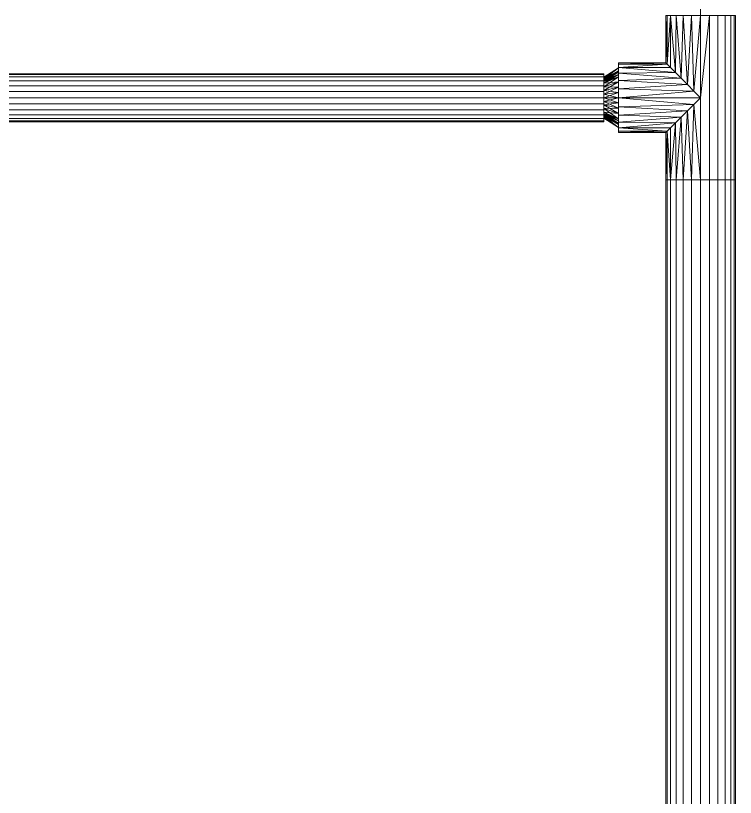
# Model space of a CAD drawing. Header units: inches. Extents: x -3325 to -59, y 5 to 733.
# Drawn here: x -1418.36 to -1398.67, y 142.74 to 164.11 of the extents above; entities that cross this region are included whole.
import ezdxf

# ---------------------------------------------------------------- set-up
doc = ezdxf.new("R2010")
doc.units = ezdxf.units.IN
doc.header["$MEASUREMENT"] = 0
doc.layers.add('P-PIPE', color=10, linetype='Continuous', lineweight=9)

# ---------------------------------------------------------------- blocks, each defined once
blk = doc.blocks.new('Tee - Welded - Generic - Standard-1125979-06 - Fifth Level')
at = {"layer": 'P-PIPE'}
mesh = blk.add_polyface(dxfattribs=at)
corners = [(-2.244, -0.951), (-2.244, -0.918, 0.246), (-2.244, -0.823, 0.475), (-2.244, -0.672, 0.672), (-2.244, -0.475, 0.823), (-2.244, -0.246, 0.918), (-2.244, 0, 0.951), (-2.244, 0.246, 0.918), (-2.244, 0.475, 0.823), (-2.244, 0.672, 0.672), (-2.244, 0.823, 0.475), (-2.244, 0.918, 0.246), (-2.244, 0.951), (-2.244, 0.918, -0.246), (-2.244, 0.823, -0.475), (-2.244, 0.672, -0.672), (-2.244, 0.475, -0.823), (-2.244, 0.246, -0.918), (-2.244, 0, -0.951), (-2.244, -0.246, -0.918), (-2.244, -0.475, -0.823), (-2.244, -0.672, -0.672), (-2.244, -0.823, -0.475), (-2.244, -0.918, -0.246)]
mesh.append_faces([[corners[k] for k in face] for face in [(10, 0, 7, 9)]], dxfattribs={"vtx0": -1, "vtx1": -1, "vtx2": -1})
mesh.append_faces([[corners[k] for k in face] for face in [(13, 21, 0, 10)]], dxfattribs={"vtx0": -1, "vtx1": -1, "vtx2": -1, "vtx3": -1})
mesh.append_faces([[corners[k] for k in face] for face in [(13, 16, 20, 21), (5, 7, 0, 1)]], dxfattribs={"vtx0": -1, "vtx1": -1, "vtx3": -1})
mesh.append_faces([[corners[k] for k in face] for face in [(4, 5, 3)]], dxfattribs={"vtx1": -1})
mesh.append_faces([[corners[k] for k in face] for face in [(18, 19, 20), (22, 23, 0, 21), (7, 8, 9), (5, 6, 7)]], dxfattribs={"vtx2": -1})
mesh.append_faces([[corners[k] for k in face] for face in [(16, 17, 18, 20), (1, 2, 3, 5)]], dxfattribs={"vtx2": -1, "vtx3": -1})
mesh.append_faces([[corners[k] for k in face] for face in [(13, 14, 15, 16), (10, 11, 12, 13)]], dxfattribs={"vtx3": -1})
mesh = blk.add_polyface(dxfattribs=at)
corners = [(-2.244, 0.951), (-2.244, 0.918, 0.246), (-2.244, 0.823, 0.475), (-2.244, 0.672, 0.672), (-2.244, 0.475, 0.823), (-2.244, 0.246, 0.918), (-2.244, 0, 0.951), (-2.244, -0.246, 0.918), (-2.244, -0.475, 0.823), (-2.244, -0.672, 0.672), (-2.244, -0.823, 0.475), (-2.244, -0.918, 0.246), (-2.244, -0.951), (-0.951, -0.951), (-0.916, -0.916, 0.254), (-0.823, -0.823, 0.476), (-0.69, -0.69, 0.654), (-0.533, -0.533, 0.787), (-0.362, -0.362, 0.879), (-0.183, -0.183, 0.933), (0, 0, 0.951), (0.183, -0.183, 0.933), (0.362, -0.362, 0.879), (0.533, -0.533, 0.787), (0.69, -0.69, 0.654), (0.823, -0.823, 0.476), (0.916, -0.916, 0.254), (0.951, -0.951), (2.244, -0.951), (2.244, -0.918, 0.246), (2.244, -0.823, 0.475), (2.244, -0.672, 0.672), (2.244, -0.475, 0.823), (2.244, -0.246, 0.918), (2.244, 0, 0.951), (2.244, 0.246, 0.918), (2.244, 0.475, 0.823), (2.244, 0.672, 0.672), (2.244, 0.823, 0.475), (2.244, 0.918, 0.246), (2.244, 0.951)]
mesh.append_faces([[corners[k] for k in face] for face in [(13, 11, 12)]], dxfattribs={"vtx0": -1})
mesh.append_faces([[corners[k] for k in face] for face in [(27, 29, 26), (25, 30, 24), (11, 14, 10), (9, 17, 8), (16, 10, 15), (23, 32, 22), (21, 34, 20), (22, 33, 21), (33, 22, 32), (19, 7, 18), (7, 19, 6)]], dxfattribs={"vtx0": -1, "vtx1": -1})
mesh.append_faces([[corners[k] for k in face] for face in [(30, 25, 26), (24, 30, 31), (8, 17, 18), (21, 33, 34), (18, 7, 8), (20, 5, 6)]], dxfattribs={"vtx0": -1, "vtx2": -1})
mesh.append_faces([[corners[k] for k in face] for face in [(20, 34, 35, 5)]], dxfattribs={"vtx0": -1, "vtx2": -1, "vtx3": -1})
mesh.append_faces([[corners[k] for k in face] for face in [(28, 29, 27)]], dxfattribs={"vtx1": -1})
mesh.append_faces([[corners[k] for k in face] for face in [(29, 30, 26), (31, 32, 23), (23, 24, 31), (13, 14, 11), (14, 15, 10), (16, 17, 9), (9, 10, 16), (19, 20, 6)]], dxfattribs={"vtx1": -1, "vtx2": -1})
mesh.append_faces([[corners[k] for k in face] for face in [(38, 39, 1, 2), (36, 37, 3, 4), (37, 38, 2, 3), (35, 36, 4, 5)]], dxfattribs={"vtx1": -1, "vtx3": -1})
mesh.append_faces([[corners[k] for k in face] for face in [(39, 40, 0, 1)]], dxfattribs={"vtx3": -1})
mesh = blk.add_polyface(dxfattribs=at)
corners = [(-2.244, -0.951), (-2.244, -0.918, -0.246), (-2.244, -0.823, -0.475), (-2.244, -0.672, -0.672), (-2.244, -0.475, -0.823), (-2.244, -0.246, -0.918), (-2.244, 0, -0.951), (-2.244, 0.246, -0.918), (-2.244, 0.475, -0.823), (-2.244, 0.672, -0.672), (-2.244, 0.823, -0.475), (-2.244, 0.918, -0.246), (-2.244, 0.951), (2.244, 0.951), (2.244, 0.918, -0.246), (2.244, 0.823, -0.475), (2.244, 0.672, -0.672), (2.244, 0.475, -0.823), (2.244, 0.246, -0.918), (2.244, 0, -0.951), (2.244, -0.246, -0.918), (2.244, -0.475, -0.823), (2.244, -0.672, -0.672), (2.244, -0.823, -0.475), (2.244, -0.918, -0.246), (2.244, -0.951), (0.951, -0.951), (0.916, -0.916, -0.254), (0.823, -0.823, -0.476), (0.69, -0.69, -0.654), (0.533, -0.533, -0.787), (0.362, -0.362, -0.879), (0.183, -0.183, -0.933), (0, 0, -0.951), (-0.183, -0.183, -0.933), (-0.362, -0.362, -0.879), (-0.533, -0.533, -0.787), (-0.69, -0.69, -0.654), (-0.823, -0.823, -0.476), (-0.916, -0.916, -0.254), (-0.951, -0.951)]
mesh.append_faces([[corners[k] for k in face] for face in [(1, 40, 0)]], dxfattribs={"vtx0": -1})
mesh.append_faces([[corners[k] for k in face] for face in [(33, 19, 32), (6, 34, 5), (32, 20, 31), (24, 27, 23), (27, 24, 26), (36, 4, 35), (3, 37, 2), (38, 2, 37), (21, 31, 20)]], dxfattribs={"vtx0": -1, "vtx1": -1})
mesh.append_faces([[corners[k] for k in face] for face in [(35, 4, 5), (6, 33, 34), (23, 28, 29), (29, 22, 23), (21, 30, 31), (23, 27, 28), (36, 3, 4), (3, 36, 37), (39, 1, 2)]], dxfattribs={"vtx0": -1, "vtx2": -1})
mesh.append_faces([[corners[k] for k in face] for face in [(19, 20, 32), (34, 35, 5), (6, 7, 33), (21, 22, 30), (29, 30, 22), (39, 40, 1), (38, 39, 2)]], dxfattribs={"vtx1": -1, "vtx2": -1})
mesh.append_faces([[corners[k] for k in face] for face in [(18, 19, 33, 7)]], dxfattribs={"vtx1": -1, "vtx2": -1, "vtx3": -1})
mesh.append_faces([[corners[k] for k in face] for face in [(15, 16, 9, 10), (14, 15, 10, 11), (16, 17, 8, 9), (17, 18, 7, 8)]], dxfattribs={"vtx1": -1, "vtx3": -1})
mesh.append_faces([[corners[k] for k in face] for face in [(12, 13, 14, 11), (24, 25, 26)]], dxfattribs={"vtx2": -1})
mesh = blk.add_polyface(dxfattribs=at)
corners = [(2.244, -0.951), (2.244, -0.918, -0.246), (2.244, -0.823, -0.475), (2.244, -0.672, -0.672), (2.244, -0.475, -0.823), (2.244, -0.246, -0.918), (2.244, 0, -0.951), (2.244, 0.246, -0.918), (2.244, 0.475, -0.823), (2.244, 0.672, -0.672), (2.244, 0.823, -0.475), (2.244, 0.918, -0.246), (2.244, 0.951), (2.244, 0.918, 0.246), (2.244, 0.823, 0.475), (2.244, 0.672, 0.672), (2.244, 0.475, 0.823), (2.244, 0.246, 0.918), (2.244, 0, 0.951), (2.244, -0.246, 0.918), (2.244, -0.475, 0.823), (2.244, -0.672, 0.672), (2.244, -0.823, 0.475), (2.244, -0.918, 0.246)]
mesh.append_faces([[corners[k] for k in face] for face in [(21, 19, 20)]], dxfattribs={"vtx0": -1})
mesh.append_faces([[corners[k] for k in face] for face in [(19, 23, 17, 18)]], dxfattribs={"vtx0": -1, "vtx1": -1})
mesh.append_faces([[corners[k] for k in face] for face in [(4, 8, 11, 3), (0, 3, 11, 23)]], dxfattribs={"vtx0": -1, "vtx1": -1, "vtx2": -1})
mesh.append_faces([[corners[k] for k in face] for face in [(11, 14, 17, 23)]], dxfattribs={"vtx0": -1, "vtx1": -1, "vtx2": -1, "vtx3": -1})
mesh.append_faces([[corners[k] for k in face] for face in [(9, 10, 11, 8), (4, 5, 6), (12, 13, 14, 11), (15, 16, 17, 14)]], dxfattribs={"vtx2": -1})
mesh.append_faces([[corners[k] for k in face] for face in [(6, 7, 8, 4), (21, 22, 23, 19)]], dxfattribs={"vtx2": -1, "vtx3": -1})
mesh.append_faces([[corners[k] for k in face] for face in [(0, 1, 2, 3)]], dxfattribs={"vtx3": -1})
mesh = blk.add_polyface(dxfattribs=at)
corners = [(-0.951, -2.244), (-0.918, -2.244, 0.246), (-0.823, -2.244, 0.475), (-0.672, -2.244, 0.672), (-0.475, -2.244, 0.823), (-0.246, -2.244, 0.918), (0, -2.244, 0.951), (0.246, -2.244, 0.918), (0.475, -2.244, 0.823), (0.672, -2.244, 0.672), (0.823, -2.244, 0.475), (0.918, -2.244, 0.246), (0.951, -2.244), (0.951, -0.951), (0.916, -0.916, 0.254), (0.823, -0.823, 0.476), (0.69, -0.69, 0.654), (0.533, -0.533, 0.787), (0.362, -0.362, 0.879), (0.183, -0.183, 0.933), (0, 0, 0.951), (-0.183, -0.183, 0.933), (-0.362, -0.362, 0.879), (-0.533, -0.533, 0.787), (-0.69, -0.69, 0.654), (-0.823, -0.823, 0.476), (-0.916, -0.916, 0.254), (-0.951, -0.951)]
mesh.append_faces([[corners[k] for k in face] for face in [(13, 11, 12)]], dxfattribs={"vtx0": -1})
mesh.append_faces([[corners[k] for k in face] for face in [(22, 5, 21), (24, 3, 23), (8, 18, 7), (17, 9, 16)]], dxfattribs={"vtx0": -1, "vtx1": -1})
mesh.append_faces([[corners[k] for k in face] for face in [(24, 2, 3), (26, 1, 2), (22, 4, 5), (6, 20, 21), (21, 5, 6), (19, 6, 7), (16, 9, 10), (17, 8, 9), (6, 19, 20)]], dxfattribs={"vtx0": -1, "vtx2": -1})
mesh.append_faces([[corners[k] for k in face] for face in [(26, 27, 1), (3, 4, 23), (25, 26, 2), (24, 25, 2), (22, 23, 4), (10, 11, 14), (18, 19, 7), (17, 18, 8), (13, 14, 11), (15, 16, 10), (14, 15, 10)]], dxfattribs={"vtx1": -1, "vtx2": -1})
mesh.append_faces([[corners[k] for k in face] for face in [(27, 0, 1)]], dxfattribs={"vtx2": -1})
mesh = blk.add_polyface(dxfattribs=at)
corners = [(0.951, -2.244), (0.918, -2.244, -0.246), (0.823, -2.244, -0.475), (0.672, -2.244, -0.672), (0.475, -2.244, -0.823), (0.246, -2.244, -0.918), (0, -2.244, -0.951), (-0.246, -2.244, -0.918), (-0.475, -2.244, -0.823), (-0.672, -2.244, -0.672), (-0.823, -2.244, -0.475), (-0.918, -2.244, -0.246), (-0.951, -2.244), (-0.951, -0.951), (-0.916, -0.916, -0.254), (-0.823, -0.823, -0.476), (-0.69, -0.69, -0.654), (-0.533, -0.533, -0.787), (-0.362, -0.362, -0.879), (-0.183, -0.183, -0.933), (0, 0, -0.951), (0.183, -0.183, -0.933), (0.362, -0.362, -0.879), (0.533, -0.533, -0.787), (0.69, -0.69, -0.654), (0.823, -0.823, -0.476), (0.916, -0.916, -0.254), (0.951, -0.951)]
mesh.append_faces([[corners[k] for k in face] for face in [(13, 11, 12)]], dxfattribs={"vtx0": -1})
mesh.append_faces([[corners[k] for k in face] for face in [(22, 5, 21), (24, 3, 23), (8, 18, 7), (17, 9, 16)]], dxfattribs={"vtx0": -1, "vtx1": -1})
mesh.append_faces([[corners[k] for k in face] for face in [(24, 2, 3), (26, 1, 2), (22, 4, 5), (6, 20, 21), (21, 5, 6), (19, 6, 7), (16, 9, 10), (17, 8, 9), (6, 19, 20)]], dxfattribs={"vtx0": -1, "vtx2": -1})
mesh.append_faces([[corners[k] for k in face] for face in [(0, 1, 27)]], dxfattribs={"vtx1": -1})
mesh.append_faces([[corners[k] for k in face] for face in [(26, 27, 1), (3, 4, 23), (25, 26, 2), (24, 25, 2), (22, 23, 4), (10, 11, 14), (18, 19, 7), (17, 18, 8), (13, 14, 11), (15, 16, 10), (14, 15, 10)]], dxfattribs={"vtx1": -1, "vtx2": -1})
mesh = blk.add_polyface(dxfattribs=at)
corners = [(-0.951, -2.244), (-0.918, -2.244, -0.246), (-0.823, -2.244, -0.475), (-0.672, -2.244, -0.672), (-0.475, -2.244, -0.823), (-0.246, -2.244, -0.918), (0, -2.244, -0.951), (0.246, -2.244, -0.918), (0.475, -2.244, -0.823), (0.672, -2.244, -0.672), (0.823, -2.244, -0.475), (0.918, -2.244, -0.246), (0.951, -2.244), (0.918, -2.244, 0.246), (0.823, -2.244, 0.475), (0.672, -2.244, 0.672), (0.475, -2.244, 0.823), (0.246, -2.244, 0.918), (0, -2.244, 0.951), (-0.246, -2.244, 0.918), (-0.475, -2.244, 0.823), (-0.672, -2.244, 0.672), (-0.823, -2.244, 0.475), (-0.918, -2.244, 0.246)]
mesh.append_faces([[corners[k] for k in face] for face in [(6, 4, 5), (21, 19, 20)]], dxfattribs={"vtx0": -1})
mesh.append_faces([[corners[k] for k in face] for face in [(23, 6, 11, 14), (23, 14, 17, 19)]], dxfattribs={"vtx0": -1, "vtx1": -1, "vtx2": -1, "vtx3": -1})
mesh.append_faces([[corners[k] for k in face] for face in [(6, 23, 3, 4)]], dxfattribs={"vtx0": -1, "vtx1": -1, "vtx3": -1})
mesh.append_faces([[corners[k] for k in face] for face in [(3, 23, 0)]], dxfattribs={"vtx0": -1, "vtx2": -1})
mesh.append_faces([[corners[k] for k in face] for face in [(16, 17, 14, 15)]], dxfattribs={"vtx1": -1})
mesh.append_faces([[corners[k] for k in face] for face in [(12, 13, 14, 11), (17, 18, 19)]], dxfattribs={"vtx2": -1})
mesh.append_faces([[corners[k] for k in face] for face in [(9, 10, 11, 6), (21, 22, 23, 19)]], dxfattribs={"vtx2": -1, "vtx3": -1})
mesh.append_faces([[corners[k] for k in face] for face in [(6, 7, 8, 9), (0, 1, 2, 3)]], dxfattribs={"vtx3": -1})
blk = doc.blocks.new('Transition - Generic - Plumbing-CW-1022941-06 - Fifth Level')
at = {"layer": 'P-PIPE'}
mesh = blk.add_polyface(dxfattribs=at)
corners = [(0, -0.813), (0, -0.575, 0.575), (0, 0, 0.813), (0, 0.575, 0.575), (0, 0.813), (0, 0.575, -0.575), (0, 0, -0.813), (0, -0.575, -0.575)]
mesh.append_faces([[corners[k] for k in face] for face in [(5, 3, 4)]], dxfattribs={"vtx0": -1})
mesh.append_faces([[corners[k] for k in face] for face in [(0, 3, 5, 6)]], dxfattribs={"vtx0": -1, "vtx1": -1, "vtx3": -1})
mesh.append_faces([[corners[k] for k in face] for face in [(2, 3, 0, 1), (7, 0, 6)]], dxfattribs={"vtx1": -1})
mesh = blk.add_polyface(dxfattribs=at)
corners = [(0, -0.813), (0, -0.575, -0.575), (0, 0, -0.813), (0, 0.575, -0.575), (0, 0.813), (0.406, 0.562), (0.406, 0.398, -0.398), (0.406, 0, -0.562), (0.406, -0.398, -0.398), (0.406, -0.562), (0.406, 0.452, -0.266), (0, 0.694, -0.287), (0, 0.733, -0.192), (0, 0.287, -0.694), (0.406, 0.199, -0.48), (0.406, 0.099, -0.521), (0.406, -0.48, -0.199), (0, -0.694, -0.287), (0, -0.634, -0.431), (0.406, -0.199, -0.48), (0, -0.287, -0.694), (0, -0.144, -0.753), (0, 0.634, -0.431), (0.406, 0.507, -0.133), (0, 0.431, -0.634), (0.406, 0.298, -0.439), (0, 0.144, -0.753), (0, -0.733, -0.192), (0.406, -0.521, -0.099), (0.406, -0.439, -0.298), (0, -0.431, -0.634), (0.406, -0.298, -0.439), (0.406, -0.099, -0.521)]
mesh.append_faces([[corners[k] for k in face] for face in [(23, 4, 5)]], dxfattribs={"vtx0": -1})
mesh.append_faces([[corners[k] for k in face] for face in [(4, 23, 12), (14, 24, 25), (6, 22, 10), (13, 15, 26), (29, 1, 8), (16, 18, 29), (1, 29, 18), (19, 21, 32), (7, 26, 15), (2, 32, 21), (22, 6, 3), (10, 11, 23), (3, 25, 24), (15, 13, 14), (18, 16, 17), (20, 31, 30), (21, 19, 20)]], dxfattribs={"vtx0": -1, "vtx1": -1})
mesh.append_faces([[corners[k] for k in face] for face in [(14, 13, 24), (7, 2, 26), (3, 6, 25), (23, 11, 12), (2, 7, 32), (27, 16, 28), (8, 1, 30)]], dxfattribs={"vtx0": -1, "vtx2": -1})
mesh.append_faces([[corners[k] for k in face] for face in [(9, 0, 28)]], dxfattribs={"vtx1": -1})
mesh.append_faces([[corners[k] for k in face] for face in [(27, 17, 16), (19, 31, 20), (31, 8, 30), (22, 11, 10), (0, 27, 28)]], dxfattribs={"vtx1": -1, "vtx2": -1})
mesh = blk.add_polyface(dxfattribs=at)
corners = [(0, 0.813), (0, 0.575, 0.575), (0, 0, 0.813), (0, -0.575, 0.575), (0, -0.813), (0.406, -0.562), (0.406, -0.398, 0.398), (0.406, 0, 0.562), (0.406, 0.398, 0.398), (0.406, 0.562), (0.406, -0.452, 0.266), (0, -0.694, 0.287), (0, -0.733, 0.192), (0, -0.287, 0.694), (0.406, -0.199, 0.48), (0.406, -0.099, 0.521), (0.406, 0.48, 0.199), (0, 0.694, 0.287), (0, 0.634, 0.431), (0.406, 0.199, 0.48), (0, 0.287, 0.694), (0, 0.144, 0.753), (0, -0.634, 0.431), (0.406, -0.507, 0.133), (0, -0.431, 0.634), (0.406, -0.298, 0.439), (0, -0.144, 0.753), (0, 0.733, 0.192), (0.406, 0.521, 0.099), (0.406, 0.439, 0.298), (0, 0.431, 0.634), (0.406, 0.298, 0.439), (0.406, 0.099, 0.521)]
mesh.append_faces([[corners[k] for k in face] for face in [(23, 4, 5)]], dxfattribs={"vtx0": -1})
mesh.append_faces([[corners[k] for k in face] for face in [(4, 23, 12), (14, 24, 25), (6, 22, 10), (13, 15, 26), (29, 1, 8), (16, 18, 29), (1, 29, 18), (19, 21, 32), (7, 26, 15), (2, 32, 21), (22, 6, 3), (10, 11, 23), (3, 25, 24), (15, 13, 14), (18, 16, 17), (20, 31, 30), (21, 19, 20)]], dxfattribs={"vtx0": -1, "vtx1": -1})
mesh.append_faces([[corners[k] for k in face] for face in [(14, 13, 24), (7, 2, 26), (3, 6, 25), (23, 11, 12), (2, 7, 32), (27, 16, 28), (8, 1, 30)]], dxfattribs={"vtx0": -1, "vtx2": -1})
mesh.append_faces([[corners[k] for k in face] for face in [(9, 0, 28)]], dxfattribs={"vtx1": -1})
mesh.append_faces([[corners[k] for k in face] for face in [(27, 17, 16), (19, 31, 20), (31, 8, 30), (22, 11, 10), (0, 27, 28)]], dxfattribs={"vtx1": -1, "vtx2": -1})
mesh = blk.add_polyface(dxfattribs=at)
corners = [(0.406, -0.562), (0.406, -0.398, -0.398), (0.406, 0, -0.562), (0.406, 0.398, -0.398), (0.406, 0.562), (0.406, 0.398, 0.398), (0.406, 0, 0.562), (0.406, -0.398, 0.398)]
mesh.append_faces([[corners[k] for k in face] for face in [(4, 7, 1, 2)]], dxfattribs={"vtx0": -1, "vtx1": -1, "vtx3": -1})
mesh.append_faces([[corners[k] for k in face] for face in [(3, 4, 2)]], dxfattribs={"vtx1": -1})
mesh.append_faces([[corners[k] for k in face] for face in [(5, 6, 7, 4), (7, 0, 1)]], dxfattribs={"vtx2": -1})

msp = doc.modelspace()

# ---------------------------------------------------------------- linework, layer by layer
at = {"layer": 'P-PIPE', "color": 1}
for p, q in [((-1399.625, 164.109, 1084), (-1399.625, 210.121, 1084)), ((-1399.625, 164.109, 1084), (-1399.625, 210.121, 1084)), ((-1399.625, 164.109, 1084), (-1399.625, 159.621, 1084)), ((-1434.795, 161.865, 1084), (-1402.275, 161.865, 1084)), ((-1434.795, 161.865, 1084), (-1402.275, 161.865, 1084)), ((-1401.869, 161.865, 1084), (-1402.275, 161.865, 1084)), ((-1401.869, 161.865, 1084), (-1399.625, 161.865, 1084)), ((-1399.625, 129.609, 1084), (-1399.625, 159.621, 1084)), ((-1399.625, 129.609, 1084), (-1399.625, 159.621, 1084))]:
    msp.add_line(p, q, dxfattribs=at)

# ---------------------------------------------------------------- block references
for name, p, rotation in [('Tee - Welded - Generic - Standard-1125979-06 - Fifth Level', (-1399.625, 161.865, 1084), 270), ('Transition - Generic - Plumbing-CW-1022941-06 - Fifth Level', (-1401.869, 161.865, 1084), 180)]:
    msp.add_blockref(name, p, dxfattribs=dict(at, rotation=rotation))

# ---------------------------------------------------------------- meshes
mesh = msp.add_polyface(dxfattribs=at)
corners = [(-1434.795, 162.522, 1084), (-1434.795, 162.5, 1084.17), (-1434.795, 162.434, 1084.329), (-1434.795, 162.33, 1084.465), (-1434.795, 162.194, 1084.569), (-1434.795, 162.035, 1084.635), (-1434.795, 161.865, 1084.657), (-1402.275, 161.865, 1084.657), (-1402.275, 162.035, 1084.635), (-1402.275, 162.194, 1084.569), (-1402.275, 162.33, 1084.465), (-1402.275, 162.434, 1084.329), (-1402.275, 162.5, 1084.17), (-1402.275, 162.522, 1084)]
mesh.append_faces([[corners[k] for k in face] for face in [(7, 8, 5, 6)]], dxfattribs={"vtx1": -1, "color": 1})
mesh.append_faces([[corners[k] for k in face] for face in [(8, 9, 4, 5), (3, 4, 9, 10), (11, 12, 1, 2), (2, 3, 10, 11)]], dxfattribs={"vtx1": -1, "vtx3": -1, "color": 1})
mesh.append_faces([[corners[k] for k in face] for face in [(12, 13, 0, 1)]], dxfattribs={"vtx3": -1, "color": 1})
mesh = msp.add_polyface(dxfattribs=at)
corners = [(-1434.795, 161.865, 1083.342), (-1434.795, 162.035, 1083.365), (-1434.795, 162.194, 1083.431), (-1434.795, 162.33, 1083.535), (-1434.795, 162.434, 1083.671), (-1434.795, 162.5, 1083.83), (-1434.795, 162.522, 1084), (-1402.275, 162.522, 1084), (-1402.275, 162.5, 1083.83), (-1402.275, 162.434, 1083.671), (-1402.275, 162.33, 1083.535), (-1402.275, 162.194, 1083.431), (-1402.275, 162.035, 1083.365), (-1402.275, 161.865, 1083.342)]
mesh.append_faces([[corners[k] for k in face] for face in [(7, 8, 5, 6)]], dxfattribs={"vtx1": -1, "color": 1})
mesh.append_faces([[corners[k] for k in face] for face in [(8, 9, 4, 5), (3, 4, 9, 10), (11, 12, 1, 2), (2, 3, 10, 11)]], dxfattribs={"vtx1": -1, "vtx3": -1, "color": 1})
mesh.append_faces([[corners[k] for k in face] for face in [(12, 13, 0, 1)]], dxfattribs={"vtx3": -1, "color": 1})
mesh = msp.add_polyface(dxfattribs=at)
corners = [(-1402.275, 161.207, 1084), (-1402.275, 161.23, 1083.83), (-1402.275, 161.296, 1083.671), (-1402.275, 161.4, 1083.535), (-1402.275, 161.536, 1083.431), (-1402.275, 161.695, 1083.365), (-1402.275, 161.865, 1083.342), (-1402.275, 162.035, 1083.365), (-1402.275, 162.194, 1083.431), (-1402.275, 162.33, 1083.535), (-1402.275, 162.434, 1083.671), (-1402.275, 162.5, 1083.83), (-1402.275, 162.522, 1084), (-1402.275, 162.5, 1084.17), (-1402.275, 162.434, 1084.329), (-1402.275, 162.33, 1084.465), (-1402.275, 162.194, 1084.569), (-1402.275, 162.035, 1084.635), (-1402.275, 161.865, 1084.657), (-1402.275, 161.695, 1084.635), (-1402.275, 161.536, 1084.569), (-1402.275, 161.4, 1084.465), (-1402.275, 161.296, 1084.329), (-1402.275, 161.23, 1084.17)]
mesh.append_faces([[corners[k] for k in face] for face in [(7, 4, 5, 6), (16, 14, 15)]], dxfattribs={"vtx0": -1, "color": 1})
mesh.append_faces([[corners[k] for k in face] for face in [(8, 4, 7)]], dxfattribs={"vtx0": -1, "vtx1": -1, "color": 1})
mesh.append_faces([[corners[k] for k in face] for face in [(3, 9, 21, 0), (21, 9, 14, 16)]], dxfattribs={"vtx0": -1, "vtx1": -1, "vtx2": -1, "vtx3": -1, "color": 1})
mesh.append_faces([[corners[k] for k in face] for face in [(9, 12, 13, 14)]], dxfattribs={"vtx0": -1, "vtx3": -1, "color": 1})
mesh.append_faces([[corners[k] for k in face] for face in [(11, 12, 9, 10)]], dxfattribs={"vtx1": -1, "color": 1})
mesh.append_faces([[corners[k] for k in face] for face in [(20, 21, 16, 19)]], dxfattribs={"vtx1": -1, "vtx2": -1, "color": 1})
mesh.append_faces([[corners[k] for k in face] for face in [(3, 4, 8, 9)]], dxfattribs={"vtx1": -1, "vtx3": -1, "color": 1})
mesh.append_faces([[corners[k] for k in face] for face in [(1, 2, 3, 0), (17, 18, 19, 16)]], dxfattribs={"vtx2": -1, "color": 1})
mesh.append_faces([[corners[k] for k in face] for face in [(21, 22, 23, 0)]], dxfattribs={"vtx3": -1, "color": 1})
mesh = msp.add_polyface(dxfattribs=at)
corners = [(-1434.795, 161.865, 1084.657), (-1434.795, 161.695, 1084.635), (-1434.795, 161.536, 1084.569), (-1434.795, 161.4, 1084.465), (-1434.795, 161.296, 1084.329), (-1434.795, 161.23, 1084.17), (-1434.795, 161.207, 1084), (-1402.275, 161.207, 1084), (-1402.275, 161.23, 1084.17), (-1402.275, 161.296, 1084.329), (-1402.275, 161.4, 1084.465), (-1402.275, 161.536, 1084.569), (-1402.275, 161.695, 1084.635), (-1402.275, 161.865, 1084.657)]
mesh.append_faces([[corners[k] for k in face] for face in [(8, 9, 4, 5), (3, 4, 9, 10), (11, 12, 1, 2), (2, 3, 10, 11)]], dxfattribs={"vtx1": -1, "vtx3": -1, "color": 1})
mesh.append_faces([[corners[k] for k in face] for face in [(6, 7, 8, 5)]], dxfattribs={"vtx2": -1, "color": 1})
mesh.append_faces([[corners[k] for k in face] for face in [(12, 13, 0, 1)]], dxfattribs={"vtx3": -1, "color": 1})
mesh = msp.add_polyface(dxfattribs=at)
corners = [(-1434.795, 161.207, 1084), (-1434.795, 161.23, 1083.83), (-1434.795, 161.296, 1083.671), (-1434.795, 161.4, 1083.535), (-1434.795, 161.536, 1083.431), (-1434.795, 161.695, 1083.365), (-1434.795, 161.865, 1083.342), (-1402.275, 161.865, 1083.342), (-1402.275, 161.695, 1083.365), (-1402.275, 161.536, 1083.431), (-1402.275, 161.4, 1083.535), (-1402.275, 161.296, 1083.671), (-1402.275, 161.23, 1083.83), (-1402.275, 161.207, 1084)]
mesh.append_faces([[corners[k] for k in face] for face in [(7, 8, 5, 6)]], dxfattribs={"vtx1": -1, "color": 1})
mesh.append_faces([[corners[k] for k in face] for face in [(8, 9, 4, 5), (3, 4, 9, 10), (11, 12, 1, 2), (2, 3, 10, 11)]], dxfattribs={"vtx1": -1, "vtx3": -1, "color": 1})
mesh.append_faces([[corners[k] for k in face] for face in [(12, 13, 0, 1)]], dxfattribs={"vtx3": -1, "color": 1})
mesh = msp.add_polyface(dxfattribs=at)
corners = [(-1398.675, 159.621, 1084), (-1398.707, 159.621, 1083.754), (-1398.802, 159.621, 1083.525), (-1398.953, 159.621, 1083.328), (-1399.15, 159.621, 1083.177), (-1399.379, 159.621, 1083.082), (-1399.625, 159.621, 1083.05), (-1399.871, 159.621, 1083.082), (-1400.1, 159.621, 1083.177), (-1400.297, 159.621, 1083.328), (-1400.448, 159.621, 1083.525), (-1400.543, 159.621, 1083.754), (-1400.575, 159.621, 1084), (-1400.543, 159.621, 1084.246), (-1400.448, 159.621, 1084.475), (-1400.297, 159.621, 1084.672), (-1400.1, 159.621, 1084.823), (-1399.871, 159.621, 1084.918), (-1399.625, 159.621, 1084.95), (-1399.379, 159.621, 1084.918), (-1399.15, 159.621, 1084.823), (-1398.953, 159.621, 1084.672), (-1398.802, 159.621, 1084.475), (-1398.707, 159.621, 1084.246)]
mesh.append_faces([[corners[k] for k in face] for face in [(10, 7, 8, 9), (16, 13, 14, 15)]], dxfattribs={"vtx0": -1, "color": 1})
mesh.append_faces([[corners[k] for k in face] for face in [(13, 1, 11, 12), (5, 1, 4), (23, 19, 22)]], dxfattribs={"vtx0": -1, "vtx1": -1, "color": 1})
mesh.append_faces([[corners[k] for k in face] for face in [(11, 1, 7, 10), (17, 23, 13, 16)]], dxfattribs={"vtx0": -1, "vtx1": -1, "vtx2": -1, "color": 1})
mesh.append_faces([[corners[k] for k in face] for face in [(2, 3, 4, 1), (20, 21, 22, 19)]], dxfattribs={"vtx2": -1, "color": 1})
mesh.append_faces([[corners[k] for k in face] for face in [(5, 6, 7, 1), (17, 18, 19, 23), (23, 0, 1, 13)]], dxfattribs={"vtx2": -1, "vtx3": -1, "color": 1})
mesh = msp.add_polyface(dxfattribs=at)
corners = [(-1400.575, 129.609, 1084), (-1400.543, 129.609, 1084.246), (-1400.448, 129.609, 1084.475), (-1400.297, 129.609, 1084.672), (-1400.1, 129.609, 1084.823), (-1399.871, 129.609, 1084.918), (-1399.625, 129.609, 1084.95), (-1399.625, 159.621, 1084.95), (-1399.871, 159.621, 1084.918), (-1400.1, 159.621, 1084.823), (-1400.297, 159.621, 1084.672), (-1400.448, 159.621, 1084.475), (-1400.543, 159.621, 1084.246), (-1400.575, 159.621, 1084)]
mesh.append_faces([[corners[k] for k in face] for face in [(7, 8, 5, 6)]], dxfattribs={"vtx1": -1, "color": 1})
mesh.append_faces([[corners[k] for k in face] for face in [(8, 9, 4, 5), (3, 4, 9, 10), (11, 12, 1, 2), (2, 3, 10, 11)]], dxfattribs={"vtx1": -1, "vtx3": -1, "color": 1})
mesh.append_faces([[corners[k] for k in face] for face in [(12, 13, 0, 1)]], dxfattribs={"vtx3": -1, "color": 1})
mesh = msp.add_polyface(dxfattribs=at)
corners = [(-1399.625, 129.609, 1083.05), (-1399.871, 129.609, 1083.082), (-1400.1, 129.609, 1083.177), (-1400.297, 129.609, 1083.328), (-1400.448, 129.609, 1083.525), (-1400.543, 129.609, 1083.754), (-1400.575, 129.609, 1084), (-1400.575, 159.621, 1084), (-1400.543, 159.621, 1083.754), (-1400.448, 159.621, 1083.525), (-1400.297, 159.621, 1083.328), (-1400.1, 159.621, 1083.177), (-1399.871, 159.621, 1083.082), (-1399.625, 159.621, 1083.05)]
mesh.append_faces([[corners[k] for k in face] for face in [(7, 8, 5, 6)]], dxfattribs={"vtx1": -1, "color": 1})
mesh.append_faces([[corners[k] for k in face] for face in [(8, 9, 4, 5), (3, 4, 9, 10), (11, 12, 1, 2), (2, 3, 10, 11)]], dxfattribs={"vtx1": -1, "vtx3": -1, "color": 1})
mesh.append_faces([[corners[k] for k in face] for face in [(12, 13, 0, 1)]], dxfattribs={"vtx3": -1, "color": 1})
mesh = msp.add_polyface(dxfattribs=at)
corners = [(-1399.625, 129.609, 1084.95), (-1399.379, 129.609, 1084.918), (-1399.15, 129.609, 1084.823), (-1398.953, 129.609, 1084.672), (-1398.802, 129.609, 1084.475), (-1398.707, 129.609, 1084.246), (-1398.675, 129.609, 1084), (-1398.675, 159.621, 1084), (-1398.707, 159.621, 1084.246), (-1398.802, 159.621, 1084.475), (-1398.953, 159.621, 1084.672), (-1399.15, 159.621, 1084.823), (-1399.379, 159.621, 1084.918), (-1399.625, 159.621, 1084.95)]
mesh.append_faces([[corners[k] for k in face] for face in [(8, 9, 4, 5), (3, 4, 9, 10), (11, 12, 1, 2), (2, 3, 10, 11)]], dxfattribs={"vtx1": -1, "vtx3": -1, "color": 1})
mesh.append_faces([[corners[k] for k in face] for face in [(6, 7, 8, 5)]], dxfattribs={"vtx2": -1, "color": 1})
mesh.append_faces([[corners[k] for k in face] for face in [(12, 13, 0, 1)]], dxfattribs={"vtx3": -1, "color": 1})
mesh = msp.add_polyface(dxfattribs=at)
corners = [(-1398.675, 129.609, 1084), (-1398.707, 129.609, 1083.754), (-1398.802, 129.609, 1083.525), (-1398.953, 129.609, 1083.328), (-1399.15, 129.609, 1083.177), (-1399.379, 129.609, 1083.082), (-1399.625, 129.609, 1083.05), (-1399.625, 159.621, 1083.05), (-1399.379, 159.621, 1083.082), (-1399.15, 159.621, 1083.177), (-1398.953, 159.621, 1083.328), (-1398.802, 159.621, 1083.525), (-1398.707, 159.621, 1083.754), (-1398.675, 159.621, 1084)]
mesh.append_faces([[corners[k] for k in face] for face in [(7, 8, 5, 6)]], dxfattribs={"vtx1": -1, "color": 1})
mesh.append_faces([[corners[k] for k in face] for face in [(8, 9, 4, 5), (3, 4, 9, 10), (11, 12, 1, 2), (2, 3, 10, 11)]], dxfattribs={"vtx1": -1, "vtx3": -1, "color": 1})
mesh.append_faces([[corners[k] for k in face] for face in [(12, 13, 0, 1)]], dxfattribs={"vtx3": -1, "color": 1})

doc.saveas('drawing.dxf')
